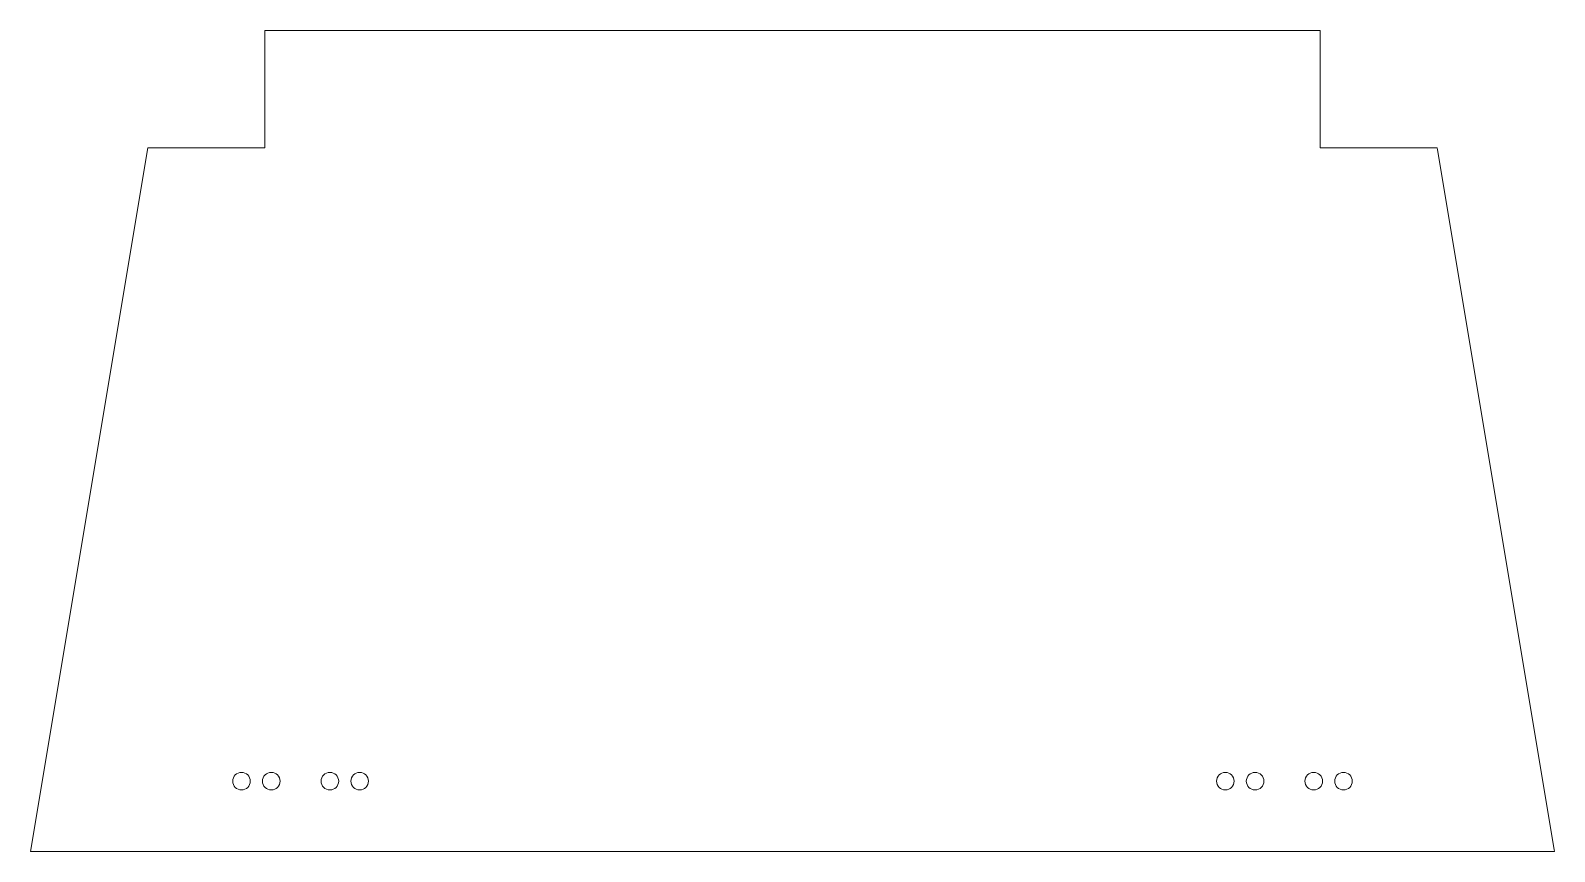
# Model space of a CAD drawing. Header units: millimetres. Extents: x 0 to 130, y 0 to 70.
import ezdxf

# ---------------------------------------------------------------- set-up
doc = ezdxf.new("R2010")
doc.units = ezdxf.units.MM

msp = doc.modelspace()

# ---------------------------------------------------------------- linework, layer by layer
at = {"color": 7, "linetype": 'Continuous', "lineweight": 15}
for p, q in [((110, 70), (20, 70)), ((20, 70), (20, 60)), ((110, 60), (110, 70)), ((10, 60), (0, 0)), ((20, 60), (10, 60)), ((120, 60), (110, 60)), ((130, 0), (120, 60)), ((0, 0), (130, 0))]:
    msp.add_line(p, q, dxfattribs=at)
for centre in [(18, 6), (20.54, 6), (25.54, 6), (28.08, 6), (101.92, 6), (104.46, 6), (109.46, 6), (112, 6)]:
    msp.add_circle(centre, 0.75, dxfattribs=at)

doc.saveas('drawing.dxf')
